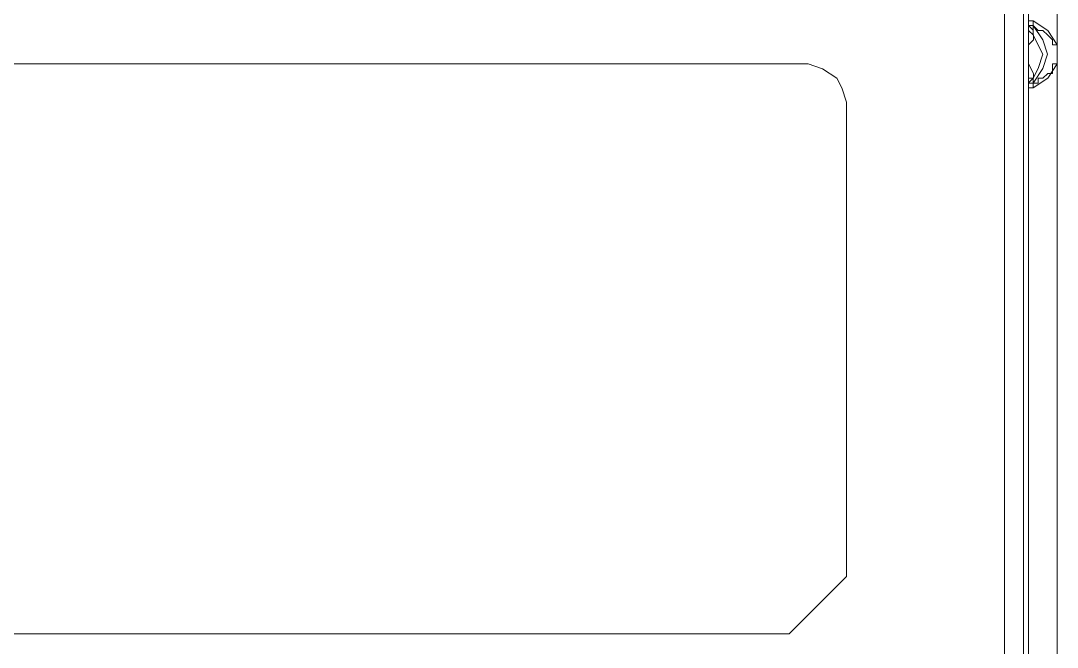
# Model space of a CAD drawing. Header units: millimetres. Extents: x 3165 to 8716, y -1118 to 2802.
# Drawn here: x 5856.6 to 5914.6, y 1623.3 to 1658.3 of the extents above; entities that cross this region are included whole.
import ezdxf

# ---------------------------------------------------------------- set-up
doc = ezdxf.new("R2010")
doc.units = ezdxf.units.MM
doc.layers.add('PDF_Geometry', color=7, linetype='Continuous', true_color=0x1f1916)

msp = doc.modelspace()

# ---------------------------------------------------------------- linework, layer by layer
at = {"layer": 'PDF_Geometry', "color": 0, "lineweight": 15}
msp.add_lwpolyline([(5914.566, 1613.296), (5914.566, 1613.028), (5914.566, 1612.493), (5914.566, 1694.691, 0.342623), (5910.283, 1698.975), (5910.551, 1698.975)], format="xyb", dxfattribs=at)
for points in [[(5912.961, 1657.473), (5912.961, 1657.742), (5912.961, 1658.01), (5912.961, 1692.012), (5912.961, 1692.547), (5912.961, 1694.69), (5912.961, 1695.493), (5912.693, 1695.761), (5912.425, 1696.296), (5912.158, 1696.565), (5911.89, 1696.831), (5911.622, 1697.1), (5911.086, 1697.368), (5910.283, 1697.368), (5910.016, 1697.368)], [(5904.661, 1611.154), (5910.282, 1611.154), (5910.55, 1611.154), (5910.818, 1611.422), (5911.085, 1611.422), (5911.085, 1611.69), (5911.353, 1611.69), (5911.353, 1611.958), (5911.62, 1612.225), (5911.62, 1612.493), (5911.62, 1694.69)], [(5912.686, 1694.689), (5912.686, 1612.492)], [(5914.565, 1656.938), (5914.565, 1694.154)], [(5914.566, 1694.155), (5914.566, 1656.94), (5914.566, 1655.868), (5914.566, 1613.031)], [(5912.96, 1658.011), (5912.96, 1658.278), (5912.96, 1658.011), (5913.227, 1658.011)], [(5912.96, 1658.277), (5913.227, 1658.277)], [(5912.958, 1658.012), (5913.225, 1657.744), (5913.225, 1657.476)], [(5912.961, 1657.74), (5913.228, 1657.472), (5913.228, 1657.205), (5912.961, 1656.937), (5912.961, 1655.866), (5913.228, 1655.331), (5913.228, 1655.062), (5912.961, 1655.062)], [(5913.225, 1655.064), (5913.225, 1654.796), (5913.762, 1655.6), (5914.028, 1656.403), (5913.762, 1657.207), (5913.225, 1658.01), (5913.225, 1657.742)], [(5913.225, 1655.065), (5913.493, 1655.601), (5913.762, 1656.405), (5913.225, 1657.475)], [(5912.961, 1612.761), (5912.961, 1612.493), (5912.961, 1614.903), (5912.961, 1615.438), (5912.961, 1654.529), (5912.961, 1655.064), (5912.961, 1655.332)], [(5913.227, 1654.529), (5914.03, 1655.064), (5914.566, 1655.867)], [(5913.227, 1654.529), (5914.03, 1655.064), (5914.566, 1655.867)], [(5913.227, 1654.529), (5914.03, 1655.064), (5914.566, 1655.867)], [(5913.227, 1654.529), (5914.03, 1655.064), (5914.566, 1655.867)], [(5913.227, 1654.529), (5914.03, 1655.064), (5914.566, 1655.867)], [(5913.227, 1654.529), (5914.03, 1655.064), (5914.566, 1655.867)], [(5913.227, 1654.529), (5914.03, 1655.064), (5914.566, 1655.867)], [(5913.227, 1654.529), (5914.03, 1655.064), (5914.566, 1655.867)], [(5913.227, 1654.529), (5914.03, 1655.064), (5914.566, 1655.867)], [(5913.227, 1654.529), (5914.03, 1655.064), (5914.566, 1655.867)], [(5913.227, 1654.529), (5914.03, 1655.064), (5914.566, 1655.867)], [(5913.227, 1654.529), (5914.03, 1655.064), (5914.566, 1655.867)], [(5913.227, 1654.529), (5914.03, 1655.064), (5914.566, 1655.867)], [(5913.227, 1654.529), (5914.03, 1655.064), (5914.566, 1655.867)], [(5913.227, 1654.529), (5914.03, 1655.064), (5914.566, 1655.867)], [(5913.227, 1654.529), (5914.03, 1655.064), (5914.566, 1655.867)], [(5913.227, 1654.529), (5914.03, 1655.064), (5914.566, 1655.867)], [(5913.227, 1654.529), (5914.03, 1655.064), (5914.566, 1655.867)], [(5914.565, 1613.028), (5914.565, 1655.867)], [(5913.225, 1655.066), (5912.958, 1654.798), (5912.958, 1654.531)], [(5913.227, 1654.797), (5912.96, 1654.797), (5912.96, 1654.53), (5912.96, 1615.439)], [(5913.227, 1654.529), (5912.96, 1654.529)]]:
    msp.add_lwpolyline(points, dxfattribs=at)
for points in [[(5914.566, 1655.867), (5914.566, 1656.938), (5914.03, 1657.742), (5913.227, 1658.277), (5914.03, 1657.742), (5914.566, 1656.938), (5914.03, 1657.742), (5913.227, 1658.277), (5914.03, 1657.742), (5914.566, 1656.938), (5914.03, 1657.742), (5913.227, 1658.277), (5914.03, 1657.742), (5914.566, 1656.938), (5914.03, 1657.742), (5913.227, 1658.277), (5914.03, 1657.742), (5914.566, 1656.938), (5914.03, 1657.742), (5913.227, 1658.277), (5914.03, 1657.742), (5914.566, 1656.938), (5914.03, 1657.742), (5913.227, 1658.277), (5914.03, 1657.742), (5914.566, 1656.938), (5914.03, 1657.742), (5913.227, 1658.277), (5914.03, 1657.742), (5914.566, 1656.938), (5914.03, 1657.742), (5913.227, 1658.277), (5914.03, 1657.742), (5914.566, 1656.938), (5914.03, 1657.742), (5913.227, 1658.277), (5914.03, 1657.742), (5914.566, 1656.938), (5914.03, 1657.742), (5913.227, 1658.277), (5914.03, 1657.742), (5914.566, 1656.938), (5914.03, 1657.742), (5913.227, 1658.277), (5913.227, 1658.01), (5913.495, 1657.742), (5913.763, 1657.742), (5914.03, 1657.473), (5914.298, 1657.207), (5914.298, 1656.938), (5914.566, 1656.938), (5914.566, 1655.867), (5914.298, 1655.867), (5914.298, 1655.332), (5914.03, 1655.332), (5913.763, 1655.064), (5913.495, 1655.064), (5913.495, 1654.796), (5913.227, 1654.796), (5913.227, 1654.529), (5914.03, 1655.064)], [(5902.784, 1653.724), (5902.516, 1654.527), (5902.249, 1655.062), (5901.445, 1655.599), (5900.642, 1655.866), (5818.188, 1655.866), (5817.385, 1655.599), (5816.85, 1655.062), (5816.315, 1654.527), (5816.046, 1653.724), (5816.046, 1626.146), (5816.315, 1625.344), (5816.85, 1624.541), (5817.385, 1624.273), (5818.188, 1624.005), (5899.571, 1624.005), (5902.784, 1627.217)], [(5914.566, 1655.867), (5914.03, 1655.064), (5913.227, 1654.529), (5914.03, 1655.064)]]:
    msp.add_lwpolyline(points, close=True, dxfattribs=at)
msp.add_open_spline([(5912.961, 1655.332), (5912.961, 1656.045), (5912.961, 1656.76), (5912.961, 1657.473)], degree=3, dxfattribs=at)

doc.saveas('drawing.dxf')
